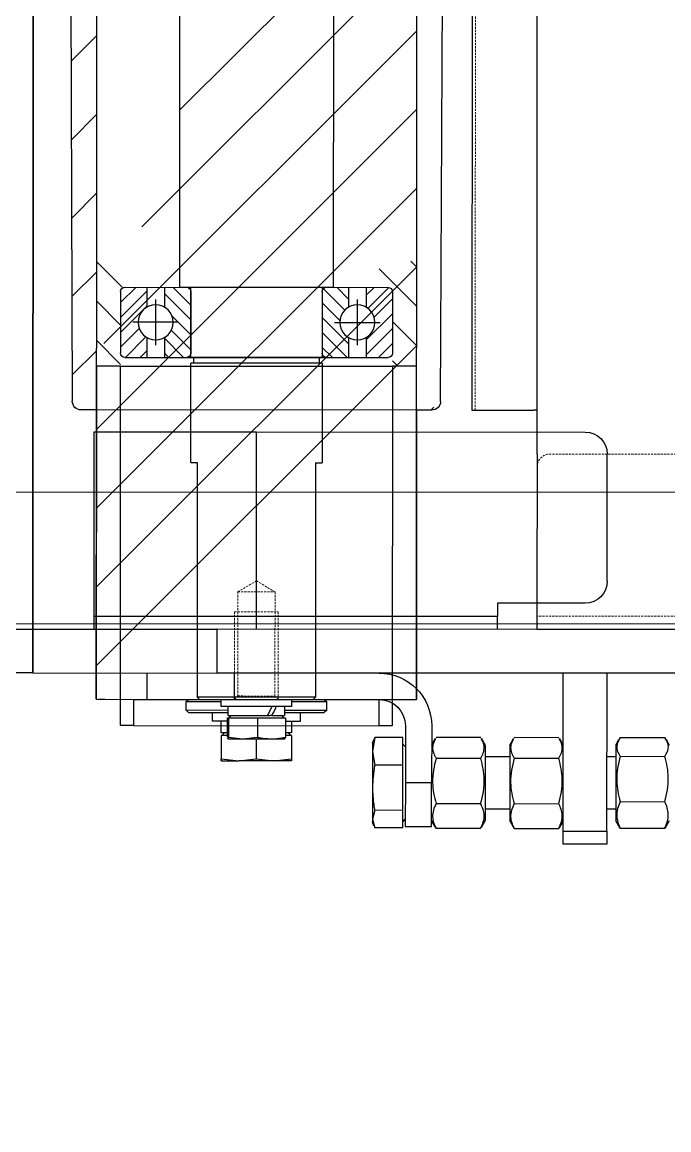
# Model space of a CAD drawing. Header units: millimetres. Extents: x 845401 to 948039, y 511594 to 550263.
# Drawn here: x 911081.3 to 911228.8, y 535896.3 to 536148.9 of the extents above; entities that cross this region are included whole.
import ezdxf

# ---------------------------------------------------------------- set-up
doc = ezdxf.new("R2010")
doc.units = ezdxf.units.MM
doc.linetypes.add('CENTER', pattern=[0])
doc.linetypes.add('DASHED', pattern=[0.75, 0.5, -0.25])
for name, color, linetype in [('00', 7, 'Continuous'), ('1', 30, 'Continuous'), ('1轮廓实线层', 7, 'Continuous'), ('3', 3, 'CENTER'), ('4虚线层', 6, 'DASHED'), ('5剖面线层', 2, 'Continuous')]:
    doc.layers.add(name, color=color, linetype=linetype)
doc.layers.add('A-剖-0.10mm.......SECT-L01', color=255, linetype='Continuous', lineweight=18)
doc.layers.add('物流设备', color=7, linetype='Continuous', lineweight=5)

# ---------------------------------------------------------------- blocks, each defined once
blk = doc.blocks.new('*U585')
at = {"layer": '1', "linetype": 'Continuous'}
h = blk.add_hatch(dxfattribs=at)
h.set_pattern_fill('_USER', color=1, scale=2.4, angle=45, style=0, pattern_type=0)
h.set_pattern_definition([(45, (0, 0), (-1.697056274847714, 1.697056274847714), [])])
edge = h.paths.add_edge_path()
edge.add_line((15, 31), (1, 31))
edge.add_arc((1, 30), 1, 90, 180)
edge.add_line((0, 30), (0, 25))
edge.add_line((0, 25), (4.535898384862246, 25))
edge.add_arc((8, 23), 3.999999999999999, 30.000000000000114, 150, ccw=False)
edge.add_line((11.46410161513775, 25), (16, 25))
edge.add_line((16, 25), (16, 30))
edge.add_arc((15, 30), 1, 0, 90)
edge = h.paths.add_edge_path()
edge.add_line((11.46410161513775, -25), (16, -25))
edge.add_line((16, -25), (16, -30))
edge.add_arc((15, -30), 1, 270, 360, ccw=False)
edge.add_line((15, -31), (1, -31))
edge.add_arc((1, -30), 1, 180, 270, ccw=False)
edge.add_line((0, -30), (0, -25))
edge.add_line((0, -25), (4.535898384862246, -25))
edge.add_arc((8, -23), 4, 209.9999999999998, 329.9999999999999)
blk = doc.blocks.new('*U586')
at = {"layer": '1', "linetype": 'Continuous'}
h = blk.add_hatch(dxfattribs=at)
h.set_pattern_fill('_USER', color=1, scale=2.4, angle=135, style=0, pattern_type=0)
h.set_pattern_definition([(135, (0, 0), (-1.697056274847714, -1.697056274847714), [])])
edge = h.paths.add_edge_path()
edge.add_line((0, 21), (4.535898384862246, 21))
edge.add_arc((8, 23), 4, 209.9999999999998, 329.9999999999999)
edge.add_line((11.46410161513775, 21), (16, 21))
edge.add_line((16, 21), (16, 16))
edge.add_arc((15, 16), 1, 270, 360, ccw=False)
edge.add_line((15, 15), (1, 15))
edge.add_arc((1, 16), 1, 180, 270, ccw=False)
edge.add_line((0, 16), (0, 21))
edge = h.paths.add_edge_path()
edge.add_line((1, -15), (15, -15))
edge.add_arc((15, -16), 1, 360, 90, ccw=False)
edge.add_line((16, -16), (16, -21))
edge.add_line((16, -21), (11.46410161513775, -21))
edge.add_arc((8, -23), 3.999999999999999, 30, 150)
edge.add_line((4.535898384862246, -21), (0, -21))
edge.add_line((0, -21), (0, -16))
edge.add_arc((1, -16), 1, 90, 180, ccw=False)
blk = doc.blocks.new('6206')
at = {"layer": '00', "color": 7}
for p, q in [((473.0716967733401, 2380.76034982123), (487.0716967733401, 2380.76034982123)), ((472.0716967733401, 2379.76034982123), (472.0716967733401, 2319.76034982123)), ((488.0716967733401, 2379.76034982123), (488.0716967733401, 2319.76034982123)), ((472.0716967733401, 2374.76034982123), (476.6075951582024, 2374.76034982123)), ((483.5357983884779, 2374.76034982123), (488.0716967733401, 2374.76034982123)), ((472.0716967733401, 2370.76034982123), (476.6075951582024, 2370.76034982123)), ((483.5357983884779, 2370.76034982123), (488.0716967733401, 2370.76034982123)), ((473.0716967733401, 2364.76034982123), (487.0716967733401, 2364.76034982123)), ((473.0716967733401, 2334.76034982123), (487.0716967733401, 2334.76034982123)), ((472.0716967733401, 2328.76034982123), (476.6075951582024, 2328.76034982123)), ((483.5357983884779, 2328.76034982123), (488.0716967733401, 2328.76034982123)), ((472.0716967733401, 2324.76034982123), (476.6075951582024, 2324.76034982123)), ((483.5357983884779, 2324.76034982123), (488.0716967733401, 2324.76034982123)), ((473.0716967733401, 2318.76034982123), (487.0716967733401, 2318.76034982123))]:
    blk.add_line(p, q, dxfattribs=at)
at = {"layer": '00', "color": 7, "linetype": 'Continuous'}
blk.add_line((473.0716967733401, 2318.76034982123), (473.0717967733402, 2318.76034982123), dxfattribs=at)
at = {"layer": '00', "color": 7}
for centre in [(480.0716967733401, 2372.76034982123), (480.0716967733401, 2326.76034982123)]:
    blk.add_circle(centre, 4, dxfattribs=at)
for centre, start, end in [((473.0716967733401, 2379.76034982123), 90, 180), ((487.0716967733401, 2379.76034982123), 0, 90), ((473.0716967733401, 2365.76034982123), 180, 270), ((487.0716967733401, 2365.76034982123), 270, 0), ((473.0716967733401, 2333.76034982123), 90, 180), ((487.0716967733401, 2333.76034982123), 0, 90), ((473.0716967733401, 2319.76034982123), 180, 270), ((487.0716967733401, 2319.76034982123), 270, 0)]:
    blk.add_arc(centre, 1, start, end, dxfattribs=at)
at = {"layer": '3', "color": 3}
for p, q in [((480.0716967733401, 2367.56034982123), (480.0716967733401, 2377.96034982123)), ((485.2716967733402, 2372.76034982123), (474.8716967733401, 2372.76034982123)), ((480.0716967733401, 2331.96034982123), (480.0716967733401, 2321.56034982123)), ((485.2716967733402, 2326.76034982123), (474.8716967733401, 2326.76034982123))]:
    blk.add_line(p, q, dxfattribs=at)
at = {"color": 1, "linetype": 'Continuous'}
for name in ['*U585', '*U586']:
    blk.add_blockref(name, (472.0716967733402, 2349.76034982123), dxfattribs=at)
blk = doc.blocks.new('*U579')
at = {"layer": '1', "linetype": 'Continuous'}
h = blk.add_hatch(dxfattribs=at)
h.set_pattern_fill('_USER', color=1, scale=4, angle=45, style=0, pattern_type=0)
h.set_pattern_definition([(45, (0, 0), (-2.82842712474619, 2.82842712474619), [])])
edge = h.paths.add_edge_path()
edge.add_line((603.0000002948393, 403.000000072525), (583.0000002948393, 403.000000072525))
edge.add_line((583.0000002948393, 403.000000072525), (583.0000002948393, 396.2165233572576))
edge.add_arc((593.0000002948393, 372.000000072525), 26.20000000000001, 97.99753139117303, 112.43774675556449, ccw=False)
edge.add_arc((593.0000002948393, 372.000000072525), 26.19999999999999, 82.00246860882731, 97.99753139117303, ccw=False)
edge.add_arc((593.0000002948393, 372.000000072525), 26.19999999999998, 67.56225324443562, 82.0024686088272, ccw=False)
edge.add_line((603.0000002948393, 396.2165233572576), (603.0000002948393, 403.000000072525))
edge = h.paths.add_edge_path()
edge.add_line((603.0000002948393, 347.7834767877923), (603.0000002948393, 341.000000072525))
edge.add_line((603.0000002948393, 341.000000072525), (583.0000002948393, 341.000000072525))
edge.add_line((583.0000002948393, 341.000000072525), (583.0000002948393, 347.7834767877923))
edge.add_arc((593.0000002948393, 372.000000072525), 26.19999999999998, 247.5622532444355, 262.002468608827)
edge.add_arc((593.0000002948393, 372.000000072525), 26.20000000000001, 262.002468608827, 277.9975313911727)
edge.add_arc((593.0000002948393, 372.000000072525), 26.19999999999999, 277.9975313911728, 292.4377467555644)
blk = doc.blocks.new('*U580')
at = {"layer": '1', "linetype": 'Continuous'}
h = blk.add_hatch(dxfattribs=at)
h.set_pattern_fill('_USER', color=1, scale=4, angle=135, style=0, pattern_type=0)
h.set_pattern_definition([(135, (0, 0), (-2.82842712474619, -2.82842712474619), [])])
edge = h.paths.add_edge_path()
edge.add_line((598.5459975632302, 392.600000072525), (603.0000002948393, 392.600000072525))
edge.add_line((603.0000002948393, 392.600000072525), (603.0000002948393, 387.000000072525))
edge.add_line((603.0000002948393, 387.000000072525), (583.0000002948393, 387.000000072525))
edge.add_line((583.0000002948393, 387.000000072525), (583.0000002948393, 392.600000072525))
edge.add_line((583.0000002948393, 392.600000072525), (587.4540030264483, 392.600000072525))
edge.add_arc((589.8000002948393, 394.7763035478478), 3.199999999999981, 222.8510543105666, 317.1489456894334)
edge.add_line((592.1459975632303, 392.600000072525), (593.8540030264483, 392.600000072525))
edge.add_arc((596.2000002948392, 394.7763035478478), 3.199999999999981, 222.8510543105666, 317.1489456894334)
edge = h.paths.add_edge_path()
edge.add_line((583.0000002948393, 357.000000072525), (603.0000002948393, 357.000000072525))
edge.add_line((603.0000002948393, 357.000000072525), (603.0000002948393, 351.400000072525))
edge.add_line((603.0000002948393, 351.400000072525), (598.5459975632302, 351.400000072525))
edge.add_arc((596.2000002948392, 349.2236965972022), 3.200000000000019, 42.85105431056657, 137.1489456894298)
edge.add_line((593.8540030264484, 351.4000000725251), (592.1459975632301, 351.4000000725251))
edge.add_arc((589.8000002948393, 349.2236965972022), 3.199999999999975, 42.8510543105702, 137.1489456894335)
edge.add_line((587.4540030264483, 351.400000072525), (583.0000002948393, 351.400000072525))
edge.add_line((583.0000002948393, 351.400000072525), (583.0000002948393, 357.000000072525))
blk = doc.blocks.new('*U578', base_point=(-30.99999970516069, -88.49999992747507))
at = {"layer": '00', "color": 7}
for p, q in [((603.0000002948393, 403.000000072525), (583.0000002948393, 403.000000072525)), ((583.0000002948393, 403.000000072525), (583.0000002948393, 387.000000072525)), ((603.0000002948393, 403.000000072525), (603.0000002948393, 387.000000072525)), ((583.0000002948393, 392.600000072525), (587.4540030264483, 392.600000072525)), ((592.1459975632303, 392.600000072525), (593.8540030264483, 392.600000072525)), ((598.5459975632302, 392.600000072525), (603.0000002948393, 392.600000072525)), ((583.0000002948393, 387.000000072525), (603.0000002948393, 387.000000072525)), ((583.0000002948393, 357.000000072525), (603.0000002948393, 357.000000072525)), ((583.0000002948393, 341.000000072525), (583.0000002948393, 357.000000072525)), ((603.0000002948393, 341.000000072525), (603.0000002948393, 357.000000072525)), ((583.0000002948393, 351.400000072525), (587.4540030264483, 351.400000072525)), ((592.1459975632303, 351.400000072525), (593.8540030264483, 351.400000072525)), ((598.5459975632302, 351.400000072525), (603.0000002948393, 351.400000072525)), ((603.0000002948393, 341.000000072525), (583.0000002948393, 341.000000072525))]:
    blk.add_line(p, q, dxfattribs=at)
for centre in [(589.8000002948393, 394.7763035478478), (596.2000002948392, 394.7763035478478), (589.8000002948393, 349.2236965972022), (596.2000002948392, 349.2236965972022)]:
    blk.add_circle(centre, 3.2, dxfattribs=at)
for start, end in [(67.56225324443558, 112.4377467555644), (247.5622532444355, 292.4377467555644)]:
    blk.add_arc((593.0000002948393, 372.000000072525), 26.19999999999998, start, end, dxfattribs=at)
at = {"color": 1, "linetype": 'Continuous'}
for name in ['*U579', '*U580']:
    blk.add_blockref(name, (0, 0), dxfattribs=at)
blk = doc.blocks.new('2206')
for p, q in [((2751.286115490204, 2782.591142268946), (2721.286115490204, 2782.591142268946)), ((2751.286115490204, 2762.591142268946), (2721.286115490204, 2762.591142268946))]:
    blk.add_line(p, q)
at = {"layer": '00', "rotation": 270}
blk.add_blockref('*U578', (2275.786115490204, 3396.591142268946), dxfattribs=at)
blk = doc.blocks.new('JTB2')
at = {"layer": '5剖面线层'}
h = blk.add_hatch(dxfattribs=at)
h.set_pattern_fill('ANSI31', color=256, scale=2, angle=-90.00000000000001, style=0)
h.set_pattern_definition([(225, (4709.747007297931, 4481.010262301545), (-4.490128060534578, 4.490128060534575), [])])
h.paths.add_polyline_path([(3985.07861952609, 692.5752800115702), (3985.07861952609, 704.5752800110176), (3985.57861952609, 705.0752800110172), (4029.57861952609, 705.0752800110172), (4030.07861952609, 704.5752800110172), (4030.07861952609, 701.0752800110176), (4040.07861952609, 701.0752800110176), (4055.07861952609, 701.0752800110176, -0.4142135623730951), (4058.07861952609, 698.0752800110176), (4058.07861952609, 696.0752800115702), (4052.27861952609, 696.0752800115697), (4052.27861952609, 697.5752800115702), (4050.07861952609, 697.5752800115702), (4050.07861952609, 696.0752800115702), (4030.078619526089, 696.0752800115702), (4030.078619526089, 692.5752800115702)])
h.paths.add_polyline_path([(3985.57861952609, 625.0752800110172), (3985.07861952609, 625.5752800110172), (3985.07861952609, 637.5752800115702), (4030.078619526089, 637.5752800115706), (4030.078619526089, 634.0752800115702), (4050.07861952609, 634.0752800115702), (4050.07861952609, 632.5752800115702), (4052.27861952609, 632.5752800115702), (4052.27861952609, 634.0752800115702), (4058.07861952609, 634.0752800115702), (4058.07861952609, 632.0752800110176, -0.4142135623730951), (4055.07861952609, 629.0752800110176), (4040.07861952609, 629.0752800110176), (4030.07861952609, 629.0752800110176), (4030.07861952609, 625.5752800110172), (4029.57861952609, 625.0752800110172)])
at = {"color": 7, "linetype": 'Continuous', "lineweight": 25}
for p, q in [((4040.07861952609, 887.0752800110176), (4030.07861952609, 887.0752800110176)), ((4030.07861952609, 887.0752800110176), (4030.07861952609, 884.0752800110176)), ((4040.07861952609, 884.0752800110176), (4040.07861952609, 887.0752800110176)), ((4030.07861952609, 884.0752800110176), (4040.07861952609, 884.0752800110176)), ((4030.07861952609, 884.0752800110176), (4030.07861952609, 701.0752800110176)), ((4040.07861952609, 884.0752800110176), (4040.07861952609, 701.0752800110181)), ((4040.07861952609, 855.3252800110176), (4065.07861952609, 855.3252800110176)), ((4065.07861952609, 855.3252800110176), (4065.07861952609, 845.8252800110176)), ((4070.07861952609, 855.3252800110176), (4065.07861952609, 855.3252800110176)), ((4070.07861952609, 845.8252800110176), (4070.07861952609, 855.3252800110176)), ((4040.07861952609, 845.8252800110176), (4065.07861952609, 845.8252800110176)), ((4065.07861952609, 845.8252800110176), (4070.07861952609, 845.8252800110176)), ((3985.07861952609, 704.5752800110176), (3985.57861952609, 705.0752800110172)), ((3985.57861952609, 705.0752800110172), (4029.57861952609, 705.0752800110172)), ((4029.57861952609, 705.0752800110172), (4030.07861952609, 704.5752800110172)), ((3985.07861952609, 704.5752800110176), (3985.07861952609, 625.5752800110172)), ((4040.07861952609, 701.0752800110176), (4030.07861952609, 701.0752800110176)), ((4040.07861952609, 701.0752800110176), (4055.07861952609, 701.0752800110176)), ((4050.07861952609, 697.5752800115702), (4050.07861952609, 632.5752800115702)), ((4050.07861952609, 697.5752800115702), (4052.27861952609, 697.5752800115702)), ((4052.27861952609, 697.5752800115702), (4052.27861952609, 632.5752800115702)), ((4058.07861952609, 632.0752800110176), (4058.07861952609, 698.0752800048313)), ((4030.07861952609, 696.0752800115706), (4030.07861952609, 634.0752800115702)), ((4058.07861952609, 696.0752800115702), (4052.27861952609, 696.0752800115697)), ((4030.07861952609, 692.5752800115702), (3985.07861952609, 692.5752800115702)), ((3985.07861952609, 637.5752800115702), (4030.07861952609, 637.5752800115706)), ((4050.07861952609, 632.5752800115702), (4052.27861952609, 632.5752800115702)), ((4052.27861952609, 634.0752800115702), (4058.07861952609, 634.0752800115702)), ((4030.07861952609, 629.0752800110176), (4030.07861952609, 617.0752800110172)), ((4040.07861952609, 629.0752800110176), (4030.07861952609, 629.0752800110176)), ((4055.07861952609, 629.0752800110176), (4040.07861952609, 629.0752800110176)), ((4040.07861952609, 617.0752800110172), (4040.07861952609, 629.0752800110176)), ((3985.57861952609, 625.0752800110172), (3985.07861952609, 625.5752800110172)), ((4029.57861952609, 625.0752800110172), (3985.57861952609, 625.0752800110172)), ((4030.07861952609, 625.5752800110172), (4029.57861952609, 625.0752800110172)), ((4040.07861952609, 617.0752800110172), (4030.07861952609, 617.0752800110172))]:
    blk.add_line(p, q, dxfattribs=at)
for centre, start, end in [((4055.07861952609, 698.0752800110176), 7.016477563892661e-15, 90), ((4055.07861952609, 632.0752800110176), 270, 7.016477563892661e-15)]:
    blk.add_arc(centre, 3.000000000000002, start, end, dxfattribs=at)
at = {"layer": '4虚线层'}
for p, q in [((4040.07861952609, 855.5752800110176), (4030.07861952609, 855.5752800110176)), ((4033.07861952609, 855.3252800110176), (4033.07861952609, 845.8252800110176)), ((4033.07861952609, 855.3252800110176), (4040.07861952609, 855.3252800110176)), ((4034.57861952609, 855.3252800110176), (4034.57861952609, 845.8252800110176)), ((4040.07861952609, 845.5752800110176), (4030.07861952609, 845.5752800110176)), ((4033.07861952609, 845.8252800110176), (4040.07861952609, 845.8252800110176))]:
    blk.add_line(p, q, dxfattribs=at)
at = {"layer": '4虚线层', "lineweight": 25}
for p, q in [((4050.07861952609, 696.0752800115697), (4030.07861952609, 696.0752800115702)), ((4030.07861952609, 634.0752800115702), (4050.07861952609, 634.0752800115702))]:
    blk.add_line(p, q, dxfattribs=at)
at = {"xscale": -1, "rotation": 90}
blk.add_blockref('2206', (6812.669761795034, 3401.361395501775), dxfattribs=at)
blk = doc.blocks.new('*U100472')
at = {"layer": '5剖面线层'}
h = blk.add_hatch(dxfattribs=at)
h.set_pattern_fill('ANSI31', color=256, scale=4, angle=90, style=0)
h.set_pattern_definition([(135, (-2483.567719067736, 221.5113601970939), (-8.980256121069154, -8.980256121069152), [])])
edge = h.paths.add_edge_path()
edge.add_line((-3260.945564470585, 452.0201225378564), (-3257.441646746628, 452.0201225378564))
edge.add_line((-3257.441646746628, 452.0201225378564), (-3257.441646746628, 386.0201225378564))
edge.add_line((-3257.441646746628, 386.0201225378565), (-3257.441646746628, 1678.020122537856))
edge.add_line((-3257.441646746628, 1678.020122537856), (-3257.441646746628, 1612.020122537856))
edge.add_line((-3257.441646746628, 1612.020122537856), (-3260.945564470585, 1612.020122537856))
edge.add_arc((-3260.945564470585, 1610.020122537856), 2, 90, 179.8876554782646)
edge.add_line((-3262.945560625921, 1610.024044098945), (-3263.941646746629, 1357.020122537856))
edge.add_line((-3263.941646746629, 1357.020122537856), (-3263.941646746628, 707.0201225378551))
edge.add_line((-3263.941646746628, 707.0201225378551), (-3262.945560625921, 454.0162009767675))
edge.add_arc((-3260.945564470585, 454.0201225378564), 2, 180.1123445217337, 269.9999999999984)
edge = h.paths.add_edge_path()
edge.add_arc((-3180.937729022673, 1610.020122537856), 2, 0.1123445217337558, 89.99999999999834)
edge.add_line((-3180.937729022673, 1612.020122537856), (-3184.441646746628, 1612.020122537856))
edge.add_line((-3184.441646746628, 1612.020122537856), (-3184.441646746628, 1678.020122537856))
edge.add_line((-3184.441646746628, 1678.020122537856), (-3184.441646746628, 386.0201225378564))
edge.add_line((-3184.441646746628, 386.0201225378564), (-3184.441646746628, 452.0201225378564))
edge.add_line((-3184.441646746628, 452.0201225378564), (-3180.937729022672, 452.0201225378564))
edge.add_arc((-3180.937729022672, 454.0201225378564), 2, 270, 359.8876554782645)
edge.add_line((-3178.937732867336, 454.0162009767675), (-3177.941646746629, 707.0201225378551))
edge.add_line((-3177.941646746629, 707.0201225378551), (-3177.941646746628, 1357.020122537856))
edge.add_line((-3177.941646746628, 1357.020122537856), (-3178.937732867336, 1610.024044098945))
edge = h.paths.add_edge_path(flags=17)
edge.add_arc((-3180.937729022673, 1610.020122537856), 2, 0.1123445217337558, 89.99999999999834)
edge = h.paths.add_edge_path(flags=17)
edge.add_arc((-3180.937729022672, 454.0201225378564), 2, 270, 359.8876554782645)
edge = h.paths.add_edge_path(flags=17)
edge.add_line((-3184.441646746628, 452.0201225378564), (-3180.937729022672, 452.0201225378564))
edge = h.paths.add_edge_path(flags=16)
edge.add_line((-3184.441646746628, 452.0201225378564), (-3184.441646746628, 386.0201225378564))
edge = h.paths.add_edge_path(flags=17)
edge.add_line((-3184.441646746628, 1678.020122537856), (-3184.441646746628, 386.0201225378564))
edge = h.paths.add_edge_path(flags=17)
edge.add_line((-3184.441646746628, 1612.020122537856), (-3184.441646746628, 1678.020122537856))
edge = h.paths.add_edge_path(flags=17)
edge.add_line((-3180.937729022673, 1612.020122537856), (-3184.441646746628, 1612.020122537856))
edge = h.paths.add_edge_path(flags=17)
edge.add_line((-3177.941646746629, 707.0201225378551), (-3178.937732867336, 454.0162009767675))
edge = h.paths.add_edge_path(flags=17)
edge.add_line((-3177.941646746629, 707.0201225378551), (-3177.941646746628, 1357.020122537856))
edge = h.paths.add_edge_path(flags=17)
edge.add_line((-3178.937732867336, 1610.024044098945), (-3177.941646746628, 1357.020122537856))
edge = h.paths.add_edge_path()
edge.add_line((-3178.937732867336, 1610.024044098945), (-3177.941646746628, 1357.020122537856))
edge.add_line((-3257.441646746628, 1602.020122537856), (-3257.441646746628, 1678.020122537856))
h = blk.add_hatch(dxfattribs=at)
h.set_pattern_fill('ANSI31', color=256, scale=2, angle=180, style=0)
h.set_pattern_definition([(225, (-2483.567719067736, 321.5113601970939), (4.490128060534576, -4.490128060534577), [])])
h.paths.add_polyline_path([(-3251.941646746628, 1602.020122537856), (-3257.441646746628, 1602.020122537856), (-3257.441646746628, 1578.020122537856), (-3248.941646746629, 1578.020122537856), (-3248.941646746629, 1584.020122537856), (-3251.941646746628, 1584.020122537856)])
h.paths.add_polyline_path([(-3184.441646746628, 1602.020122537856), (-3189.941646746628, 1602.020122537856), (-3189.941646746628, 1584.020122537856), (-3192.941646746628, 1584.020122537856), (-3192.941646746628, 1578.020122537856), (-3184.441646746628, 1578.020122537856)])
at = {"color": 7, "linetype": 'Continuous', "lineweight": 25}
for p, q in [((-3233.941647014849, 1678.020121345764), (-3234.441647096806, 1677.520097980743)), ((-3233.941647014849, 1678.020121345764), (-3207.941646478408, 1678.020121345764)), ((-3207.941646478408, 1678.020121345764), (-3207.441646396451, 1677.520097980743)), ((-3234.441647096806, 1624.020114193206), (-3234.441647096806, 1677.520097980743)), ((-3207.441646396451, 1677.520097980743), (-3234.441647096806, 1677.520097980743)), ((-3207.441646396451, 1624.020114193206), (-3207.441646396451, 1677.520097980743)), ((-1886.941660694127, 1662.020036706926), (-3156.94166069412, 1662.020064125303)), ((-3156.94166069412, 1656.020064125302), (-3156.94166069412, 1662.020064125303)), ((-3156.94166069412, 1622.020064125302), (-3156.94166069412, 1656.020064125302)), ((-3235.941646411352, 1624.020114193206), (-3235.941646411352, 1601.320123443847)), ((-3235.941646411352, 1624.020114193206), (-3234.441647096806, 1624.020114193206)), ((-3207.441646396451, 1624.020114193206), (-3205.941647081905, 1624.020114193206)), ((-3205.941647081905, 1601.320123443847), (-3205.941647081905, 1624.020114193206)), ((-3156.94166069412, 1622.020064125302), (-3156.94166069412, 442.0200641253034)), ((-3171.825505581219, 452.0200641253034), (-3171.825505581219, 1612.020064125302)), ((-3171.825505581219, 1612.020064125302), (-3157.718117829428, 1612.020064125302)), ((-3156.94166069412, 1612.020064125302), (-3157.718117829428, 1612.020064125302)), ((-3220.941646746629, 1601.320123443847), (-3235.941646411352, 1601.320123443847)), ((-3235.941646411352, 1600.020116338973), (-3235.941646411352, 1584.020122537856)), ((-3220.941646746629, 1600.020116338973), (-3235.941646411352, 1600.020116338973)), ((-3235.241646669142, 1601.320123443847), (-3235.241646669142, 1600.020116338973)), ((-3205.941647081905, 1601.320123443847), (-3220.941646746629, 1601.320123443847)), ((-3205.941647081905, 1600.020116338973), (-3220.941646746629, 1600.020116338973)), ((-3206.641646824115, 1600.020116338973), (-3206.641646824115, 1601.320123443847)), ((-3205.941647081905, 1584.020122537856), (-3205.941647081905, 1600.020116338973)), ((-3238.441646299594, 1584.020122537856), (-3220.941646746629, 1584.020122537856)), ((-3238.441646299593, 1584.020122537856), (-3238.441646299594, 480.0201225378564)), ((-3220.941646746629, 1584.020122537856), (-3203.441647193663, 1584.020122537856)), ((-3203.441647193663, 480.0201225378564), (-3203.441647193663, 1584.020122537856))]:
    blk.add_line(p, q, dxfattribs=at)
for p, q in [((-3271.94166069412, 1662.020064125303), (-3271.941660694109, 402.0201213457624)), ((-1771.941660694127, 402.0200367069256), (-1771.941660694127, 1662.020036706926))]:
    blk.add_line(p, q)
at = {"layer": '1轮廓实线层'}
for p, q in [((-3140.941655519693, 1711.020088920837), (-3150.941655761837, 1711.020088920837)), ((-3150.941655761837, 1711.020088920837), (-3150.941655761837, 1708.020067940002)), ((-3140.941655519693, 1708.020067940002), (-3140.941655519693, 1711.020088920837)), ((-3150.941655761837, 1708.020067940002), (-3140.941655519693, 1708.020067940002)), ((-3150.941655761837, 1708.020067940002), (-3150.941655761836, 1672.020173797851)), ((-3140.941655519693, 1708.020067940002), (-3140.941655519692, 1672.020173797852)), ((-3194.441648922203, 1705.318189392333), (-3193.934893957613, 1707.329965362792)), ((-3194.153277925489, 1706.812358627562), (-3194.441648922203, 1706.020093689207)), ((-3194.441648922203, 1705.318189392333), (-3194.441648922203, 1706.020093689207)), ((-3187.541651330231, 1707.329965362792), (-3193.934893957613, 1707.329965362792)), ((-3187.541651330231, 1707.329965362792), (-3187.541651330231, 1703.306294212585)), ((-3186.94164862418, 1705.255127678161), (-3187.541651330231, 1705.855108032469)), ((-3186.94164862418, 1697.020149955993), (-3186.94164862418, 1707.02014041925)), ((-3186.94164862418, 1707.02014041925), (-3180.941651365994, 1707.02014041925)), ((-3180.079231760739, 1707.138872871642), (-3180.941651365994, 1705.645180473571)), ((-3180.941651365994, 1707.02014041925), (-3180.941651365994, 1697.020149955993)), ((-3179.921294353246, 1707.399941215758), (-3180.082528642653, 1707.11550785089)), ((-3179.921294353246, 1707.399941215758), (-3169.762003026246, 1707.399941215758)), ((-3169.600772462129, 1707.11550785089), (-3169.762003026246, 1707.399941215758)), ((-3168.741649738787, 1705.645180473571), (-3169.604069344043, 1707.138872871642)), ((-3168.741649738787, 1700.962281952148), (-3168.741649738787, 1705.645180473571)), ((-3162.279232195853, 1707.138872871642), (-3163.141649938463, 1705.645180473571)), ((-3163.141649938462, 1700.962281952148), (-3163.141649938463, 1705.645180473571)), ((-3162.121296651005, 1707.399941215758), (-3162.282527215121, 1707.11550785089)), ((-3162.121296651005, 1707.399941215758), (-3151.962004392682, 1707.399941215758)), ((-3151.800772897242, 1707.11550785089), (-3151.962004392682, 1707.399941215758)), ((-3150.941650173902, 1705.645180473571), (-3151.804068847834, 1707.138872871642)), ((-3138.218494621379, 1706.897712478882), (-3138.941650069592, 1705.645180473571)), ((-3138.941650069592, 1700.574136505371), (-3138.941650069592, 1705.645180473571)), ((-3137.921296200057, 1707.361675033814), (-3138.224854041166, 1706.878758201843)), ((-3137.921296200057, 1707.361675033814), (-3127.762004523813, 1707.361675033814)), ((-3127.458446449874, 1706.878758201843), (-3127.762004523813, 1707.361675033814)), ((-3126.741650305031, 1705.645180473571), (-3127.464805520414, 1706.897712478882)), ((-3193.934893957613, 1703.306294212584), (-3194.441648922203, 1705.318189392333)), ((-3194.441648922203, 1698.15132690454), (-3194.441648922203, 1705.318189392333)), ((-3187.541651330231, 1703.306294212585), (-3193.934893957613, 1703.306294212584)), ((-3187.541651330231, 1703.306294212585), (-3187.541651330231, 1692.996359596496)), ((-3163.141649938463, 1703.020072708373), (-3168.741649738787, 1703.020072708373)), ((-3138.941650069592, 1703.020072708374), (-3140.941655519693, 1703.020072708374)), ((-3179.921294353246, 1701.770044098144), (-3169.762003026246, 1701.770044098144)), ((-3168.741649738787, 1688.395119438414), (-3168.741649738787, 1700.962281952148)), ((-3163.141649938462, 1688.395119438416), (-3163.141649938462, 1700.962281952148)), ((-3162.121296651004, 1701.770044098144), (-3151.962004392682, 1701.770044098144)), ((-3138.941650069592, 1688.395119438416), (-3138.941650069592, 1700.574136505371)), ((-3137.921296200057, 1701.302386055236), (-3127.762004523812, 1701.302386055236)), ((-3194.441648922203, 1689.8532874682), (-3194.441648922203, 1698.15132690454)), ((-3186.94164862418, 1684.0201385119), (-3186.94164862418, 1697.020149955993)), ((-3180.941651365994, 1697.020149955993), (-3186.94164862418, 1697.020149955993)), ((-3180.941651365993, 1684.0201385119), (-3180.941651365994, 1697.020149955993)), ((-3194.441648922203, 1689.8532874682), (-3193.934893957613, 1692.996359596495)), ((-3187.541651330231, 1692.996359596496), (-3193.934893957613, 1692.996359596495)), ((-3187.541651330231, 1692.996359596496), (-3187.541651330231, 1686.710215339904)), ((-3228.941648057936, 1691.569662819151), (-3224.941647402285, 1692.020154724363)), ((-3228.941648057936, 1692.020154724363), (-3224.941647402285, 1692.020154724363)), ((-3228.941648057936, 1686.22014595056), (-3228.941648057936, 1691.569662819151)), ((-3224.941647402285, 1692.020154724363), (-3220.941646746634, 1691.569662819151)), ((-3216.941653541563, 1692.020154724363), (-3224.941647402285, 1692.020154724363)), ((-3220.941646746634, 1691.569662819151), (-3216.941653541563, 1692.020154724363)), ((-3220.941646746634, 1687.020159492735), (-3220.941646746634, 1691.569662819151)), ((-3216.941653541563, 1692.020154724363), (-3212.941652885912, 1691.569662819151)), ((-3212.941652885912, 1692.020154724363), (-3216.941653541563, 1692.020154724363)), ((-3212.941652885912, 1686.22014595056), (-3212.941652885912, 1691.569662819151)), ((-3179.921294353245, 1691.390133629088), (-3169.762003026245, 1691.390133629088)), ((-3168.741649738787, 1691.020107994322), (-3163.141649938462, 1691.020107994324)), ((-3162.121296651004, 1691.390133629088), (-3151.962004392682, 1691.390133629088)), ((-3140.941655519692, 1691.020107994324), (-3138.941650069592, 1691.020107994324)), ((-3137.921296200057, 1690.960860977417), (-3127.762004523812, 1690.960860977417)), ((-3193.934893957613, 1686.710215339904), (-3194.441648922203, 1689.8532874682)), ((-3194.441648922203, 1688.020087013487), (-3194.441648922203, 1689.8532874682)), ((-3194.441648922203, 1688.020087013487), (-3194.153277925489, 1687.227822075133)), ((-3187.541651330231, 1688.185072670226), (-3186.94164862418, 1688.785172233825)), ((-3180.941651365993, 1688.395119438414), (-3180.079231760738, 1686.901427040342)), ((-3169.604069344042, 1686.901427040342), (-3168.741649738787, 1688.395119438414)), ((-3163.141649938462, 1688.395119438416), (-3162.279232195852, 1686.901427040344)), ((-3151.804068847833, 1686.901427040344), (-3150.941650173901, 1688.395119438416)), ((-3138.941650069592, 1688.395119438416), (-3138.218494621379, 1687.142587433106)), ((-3127.464805520413, 1687.142587433106), (-3126.741650305031, 1688.395119438416)), ((-3228.991648904322, 1685.620165596251), (-3228.991648904322, 1683.020091781859)), ((-3227.561174682615, 1685.620165596251), (-3228.991648904322, 1685.620165596251)), ((-3227.561174682615, 1686.22014595056), (-3228.941648057936, 1686.22014595056)), ((-3228.776647500036, 1686.22014595056), (-3228.176652244566, 1685.620165596251)), ((-3227.561174682615, 1682.320094833616), (-3227.561174682615, 1686.654186973814)), ((-3227.445072285173, 1686.999536285643), (-3227.438158146379, 1687.020159492735)), ((-3227.438158146379, 1687.020159492735), (-3227.315141610144, 1686.654186973814)), ((-3227.438158146379, 1687.020159492735), (-3224.005377642153, 1687.020159492735)), ((-3227.315141610144, 1686.654186973814), (-3224.005377642153, 1687.020159492735)), ((-3227.315141610144, 1682.320094833616), (-3227.315141610144, 1686.654186973814)), ((-3224.005377642153, 1687.020159492735), (-3220.695621124743, 1686.654186973814)), ((-3224.005377642153, 1687.020159492735), (-3217.508873692987, 1687.020159492735)), ((-3220.695621124743, 1682.320094833616), (-3220.695621124743, 1686.654186973814)), ((-3217.508873692987, 1687.020159492735), (-3214.441648475168, 1687.020159492735)), ((-3214.322126261232, 1686.654186973814), (-3214.437938086031, 1686.998701820616)), ((-3214.322126261232, 1682.320094833616), (-3214.322126261232, 1686.654186973814)), ((-3212.941652885912, 1686.22014595056), (-3214.322126261232, 1686.22014595056)), ((-3212.891652039526, 1685.620165596251), (-3214.322126261232, 1685.620165596251)), ((-3213.706648699282, 1685.620165596251), (-3213.106653443811, 1686.22014595056)), ((-3212.891652039526, 1683.020091781859), (-3212.891652039526, 1685.620165596251)), ((-3194.07265891814, 1687.257147560362), (-3193.934893957613, 1686.710215339904)), ((-3187.541651330231, 1686.710215339904), (-3193.934893957613, 1686.710215339904)), ((-3179.921294353245, 1686.640239486938), (-3169.762003026245, 1686.640239486938)), ((-3162.121296651004, 1686.640239486938), (-3151.962004392682, 1686.640239486938)), ((-3137.921296200057, 1686.678624878174), (-3127.762004523812, 1686.678624878174)), ((-3251.941646746628, 1684.020122537856), (-3251.941646746628, 1602.020122537856)), ((-3248.941646746629, 1684.020122537856), (-3251.941646746628, 1684.020122537856)), ((-3248.941646746629, 1678.020122537856), (-3248.941646746629, 1684.020122537856)), ((-3248.941646746629, 1684.020122537856), (-3192.941646746628, 1684.020122537856)), ((-3230.941652111052, 1683.020091781859), (-3230.941652111052, 1681.020117531065)), ((-3227.561174682615, 1683.020091781859), (-3230.941652111052, 1683.020091781859)), ((-3210.941648832796, 1683.020091781859), (-3214.322126261232, 1683.020091781859)), ((-3210.941648832796, 1681.020117531065), (-3210.941648832796, 1683.020091781859)), ((-3192.941646746628, 1684.020122537856), (-3192.941646746628, 1678.020122537856)), ((-3189.941646746628, 1684.020122537856), (-3192.941646746628, 1684.020122537856)), ((-3189.941646746628, 1602.020122537856), (-3189.941646746628, 1684.020122537856)), ((-3236.441648355959, 1681.020117531065), (-3236.941649369238, 1680.520153770689)), ((-3236.941649369238, 1680.520153770689), (-3236.941649369238, 1678.520179519896)), ((-3227.381652943132, 1680.520153770689), (-3236.941649369238, 1680.520153770689)), ((-3236.441648355959, 1681.020117531065), (-3227.381652943132, 1681.020117531065)), ((-3227.315141610144, 1682.320094833616), (-3227.561174682615, 1682.320094833616)), ((-3227.381652943132, 1681.720114479307), (-3227.381652943132, 1679.620123634581)), ((-3227.381652943132, 1681.720114479307), (-3218.466832093237, 1681.720114479307)), ((-3220.695621124743, 1682.320094833616), (-3227.315141610144, 1682.320094833616)), ((-3227.27665191078, 1682.320094833616), (-3226.676649204729, 1681.720114479307)), ((-3214.322126261232, 1682.320094833616), (-3220.695621124743, 1682.320094833616)), ((-3218.549324921606, 1681.720114479307), (-3217.780365399359, 1681.720114479307)), ((-3217.391750566004, 1681.720114479307), (-3217.780365399359, 1681.720114479307)), ((-3217.391750566004, 1681.720114479307), (-3214.501648000715, 1681.720114479307)), ((-3215.206651739119, 1681.720114479307), (-3214.606649033068, 1682.320094833616)), ((-3214.501648000715, 1679.620123634581), (-3214.501648000715, 1681.720114479307)), ((-3214.501648000715, 1681.020117531065), (-3205.441652587889, 1681.020117531065)), ((-3204.94165157461, 1680.520153770689), (-3214.501648000715, 1680.520153770689)), ((-3204.94165157461, 1680.520153770689), (-3205.441652587889, 1681.020117531065)), ((-3204.94165157461, 1678.520179519896), (-3204.94165157461, 1680.520153770689)), ((-3257.441646746628, 1678.020122537856), (-3257.441646746628, 1612.020122537856)), ((-3257.441646746628, 386.0201225378565), (-3257.441646746628, 1678.020122537856)), ((-3257.441646746628, 1602.020122537856), (-3257.441646746628, 1678.020122537856)), ((-3257.441646746628, 1678.020122537856), (-3248.941646746629, 1678.020122537856)), ((-3256.941646746628, 1678.020122537856), (-3255.441646746628, 1678.020122537856)), ((-3248.941646746629, 1678.020122537856), (-3192.941646746628, 1678.020122537856)), ((-3245.941652707098, 1672.02017379785), (-3245.941652707098, 1678.02009655023)), ((-3245.941652707098, 1678.02009655023), (-3225.941649428843, 1678.02009655023)), ((-3236.941649369238, 1678.520179519896), (-3236.441648355959, 1678.02009655023)), ((-3236.941649369238, 1678.520179519896), (-3228.941648057936, 1678.520179519896)), ((-3228.941648057936, 1679.620123634581), (-3228.941648057936, 1678.02009655023)), ((-3217.104605189798, 1679.620123634581), (-3228.941648057936, 1679.620123634581)), ((-3225.941649428843, 1678.02009655023), (-3225.941649428843, 1672.02017379785)), ((-3225.941649428843, 1678.02009655023), (-3192.941649607656, 1678.020096550231)), ((-3212.941652885912, 1679.620123634581), (-3217.104605189798, 1679.620123634581)), ((-3212.941652885912, 1678.02009655023), (-3212.941652885912, 1679.620123634581)), ((-3212.941652885912, 1678.520179519896), (-3204.94165157461, 1678.520179519896)), ((-3205.441652587889, 1678.020096550231), (-3204.94165157461, 1678.520179519896)), ((-3192.941646746628, 1678.020122537856), (-3184.441646746628, 1678.020122537856)), ((-3184.441646746628, 1678.020122537856), (-3184.441646746628, 386.0201225378565)), ((-3184.441646746628, 1612.020122537856), (-3184.441646746628, 1678.020122537856)), ((-3184.441646746628, 1678.020122537856), (-3184.441646746628, 1602.020122537856)), ((-3271.94166069412, 1662.020064125303), (-3271.94166069412, 1672.02017379785)), ((-3271.94166069412, 1672.02017379785), (-3229.941657535074, 1672.02017379785)), ((-3004.941656044958, 1672.020173797853), (-3229.941657535074, 1672.02017379785)), ((-3229.941657535074, 1662.020064125303), (-3229.941657535074, 1672.02017379785)), ((-3271.94166069412, 1662.020064125303), (-3229.941657535074, 1662.020064125303)), ((-3257.941647223471, 1662.020064125303), (-3257.941647223471, 1659.020162353758)), ((-3004.941656044958, 1662.020064125306), (-3229.941657535074, 1662.020064125303)), ((-3220.941646746634, 1662.020064125303), (-3220.941646746634, 1659.020162353758)), ((-3165.941650769947, 1662.020064125305), (-3165.941650769947, 1659.02016235376)), ((-3257.941647223471, 1659.020162353758), (-3257.941647223471, 1617.020107040648)), ((-3257.941647223471, 1659.020162353758), (-3220.941646746634, 1659.020162353758)), ((-3220.941646746634, 1659.020162353758), (-3220.941646746634, 1617.020107040648)), ((-3220.941646746634, 1659.020162353758), (-3165.941650769947, 1659.02016235376)), ((-3165.941650769947, 1656.020141372924), (-3165.941650769947, 1659.02016235376)), ((-3145.941650285659, 1656.020141372924), (-3165.941650769947, 1656.020141372924)), ((-3140.941649931757, 1651.020146141296), (-3140.941649931757, 1622.020102272277)), ((-3257.941647223471, 1617.020107040648), (-3220.941646746634, 1617.020107040648)), ((-3220.941646746634, 1617.020107040648), (-3145.941650285659, 1617.020107040649)), ((-3257.441646746628, 1612.020122537856), (-3260.945564470585, 1612.020122537856)), ((-3184.441646746628, 1612.020122537856), (-3257.441646746628, 1612.020122537856)), ((-3180.937729022673, 1612.020122537856), (-3184.441646746628, 1612.020122537856)), ((-3263.941646746629, 1357.020122537856), (-3262.945560625921, 1610.024044098945)), ((-3178.937732867336, 1610.024044098945), (-3177.941646746628, 1357.020122537856)), ((-3251.941646746628, 1602.020122537856), (-3257.441646746628, 1602.020122537856)), ((-3251.941646746628, 1602.020122537856), (-3189.941646746628, 1602.020122537856)), ((-3184.441646746628, 1602.020122537856), (-3189.941646746628, 1602.020122537856))]:
    blk.add_line(p, q, dxfattribs=at)
for centre, radius, start, end in [((-3192.941650133786, 1684.020121345763), 6, 270, 0), ((-3192.941650133786, 1684.020121345763), 12.00000000000045, 270, 0), ((-3145.941650133786, 1651.020121345763), 5, 0, 90), ((-3145.941650133785, 1622.020121345763), 5, 270, 0), ((-3260.945564470585, 1610.020122537856), 2, 90, 179.8876554782646), ((-3180.937729022673, 1610.020122537856), 2, 0.1123445217354235, 90)]:
    blk.add_arc(centre, radius, start, end, dxfattribs=at)
for centre, major_axis, ratio, start_param, end_param in [((-3220.941650133786, 1679.620121345763), (-5.794840325565848, 11.05679183246792), 0.2540993925362656, 4.579995049208673, 4.769391723386074), ((-3220.941650133786, 1681.720121345763), (-5.794840325575957, 11.05679183249986), 0.2540993925356819, 4.390598375032285, 4.579995049209144)]:
    blk.add_ellipse(centre, major_axis=major_axis, ratio=ratio, start_param=start_param, end_param=end_param, dxfattribs=at)
for points, knots in [([(-3179.921294353246, 1701.770044098144), (-3180.15347238809, 1702.258668524743), (-3180.62286597498, 1703.246518957694), (-3180.794577637002, 1704.710259651194), (-3180.542522979598, 1706.109330789527), (-3180.129632810406, 1706.967115403182), (-3179.921294353246, 1707.399941215758)], [0, 0, 0, 0, 0.2646047474631211, 0.5349505675800428, 0.7653427267507903, 1, 1, 1, 1]), ([(-3169.762003026246, 1707.399941215758), (-3169.529826426677, 1706.911316742413), (-3169.060435672088, 1705.923466068916), (-3168.888724815563, 1704.459725839153), (-3169.140773225286, 1703.060654386409), (-3169.55366416481, 1702.20286988596), (-3169.762003026246, 1701.770044098144)], [0, 0, 0, 0, 0.2646046997405114, 0.5349505501835605, 0.7653427004280366, 0.9999999999999999, 0.9999999999999999, 0.9999999999999999, 0.9999999999999999]), ([(-3162.121296651004, 1701.770044098144), (-3162.353473250573, 1702.258668571489), (-3162.822864005162, 1703.246519244985), (-3162.994574861686, 1704.71025947475), (-3162.742526451965, 1706.109330927491), (-3162.329635512441, 1706.967115427942), (-3162.121296651005, 1707.399941215758)], [0, 0, 0, 0, 0.2646046997405114, 0.5349505501835605, 0.7653427004280366, 0.9999999999999999, 0.9999999999999999, 0.9999999999999999, 0.9999999999999999]), ([(-3151.962004392682, 1707.399941215758), (-3151.729827434295, 1706.9113167541), (-3151.260435971631, 1705.923466140739), (-3151.088724913731, 1704.459725795042), (-3151.340774885373, 1703.060654420902), (-3151.753665632315, 1702.20286989215), (-3151.962004392682, 1701.770044098144)], [0, 0, 0, 0, 0.2646047116711472, 0.5349505545326888, 0.765342707008704, 1, 1, 1, 1]), ([(-3137.921296200057, 1701.302386055236), (-3138.153473118764, 1701.828258750604), (-3138.622868938204, 1702.89142405635), (-3138.794573709695, 1704.46683539498), (-3138.542528284275, 1705.972652969326), (-3138.129635162114, 1706.89584684731), (-3137.921296200057, 1707.361675033814)], [0, 0, 0, 0, 0.2646020518919191, 0.5349502339226618, 0.765343667964995, 0.9999999999999999, 0.9999999999999999, 0.9999999999999999, 0.9999999999999999]), ([(-3127.762004523813, 1707.361675033814), (-3127.529827727422, 1706.835746766938), (-3127.06044370822, 1705.772495281191), (-3126.888724970812, 1704.197240980126), (-3127.140773121152, 1702.691401261122), (-3127.553665789835, 1701.76821194271), (-3127.762004523812, 1701.302386055236)], [0, 0, 0, 0, 0.2646085319921896, 0.5349501681158056, 0.7653436339258571, 1, 1, 1, 1]), ([(-3194.441648922203, 1698.15132690454), (-3194.385973766574, 1699.443124379259), (-3194.311434420215, 1701.172616435543), (-3194.010941731876, 1702.875367228491), (-3193.934893957613, 1703.306294212584)], [0, 0, 0, 0, 0.7469230460047075, 1, 1, 1, 1]), ([(-3179.921294353245, 1691.390133629088), (-3180.153472234307, 1692.291033531938), (-3180.622860477665, 1694.112360442612), (-3180.794578805455, 1696.810897130619), (-3180.542516773394, 1699.390539619558), (-3180.129632205774, 1700.972035466979), (-3179.921294353246, 1701.770044098144)], [0, 0, 0, 0, 0.264604117572417, 0.5349435586419992, 0.7653366875497535, 1, 1, 1, 1]), ([(-3169.762003026246, 1701.770044098144), (-3169.529826154447, 1700.86914403687), (-3169.060429986257, 1699.047778138502), (-3168.888726712662, 1696.349201642194), (-3169.140766199263, 1693.769555364546), (-3169.553663550115, 1692.188102223877), (-3169.762003026245, 1691.390133629088)], [0, 0, 0, 0, 0.2646039986269493, 0.5349546752057112, 0.7653477331727347, 1, 1, 1, 1]), ([(-3162.121296651004, 1691.390133629088), (-3162.353473096785, 1692.29103361812), (-3162.822858507863, 1694.112360972273), (-3162.994576030192, 1696.810896805314), (-3162.742520245795, 1699.390539873926), (-3162.329634907823, 1700.972035512632), (-3162.121296651004, 1701.770044098144)], [0, 0, 0, 0, 0.2646040698503814, 0.5349435412448653, 0.7653366612267654, 0.9999999999999999, 0.9999999999999999, 0.9999999999999999, 0.9999999999999999]), ([(-3151.962004392682, 1701.770044098144), (-3151.729827162065, 1700.869144058415), (-3151.260430285794, 1699.04777827092), (-3151.088726810824, 1696.349201560867), (-3151.340767859343, 1693.769555428135), (-3151.753665017617, 1692.18810223529), (-3151.962004392682, 1691.390133629088)], [0, 0, 0, 0, 0.2646040105574403, 0.5349546795546889, 0.7653477397531483, 1, 1, 1, 1]), ([(-3137.921296200057, 1690.960860977417), (-3138.153473283545, 1691.858402619459), (-3138.622877486995, 1693.673008149073), (-3138.794574021533, 1696.361584302573), (-3138.54252366058, 1698.931712993174), (-3138.129635001777, 1700.507342023211), (-3137.921296200057, 1701.302386055236)], [0, 0, 0, 0, 0.264596717966574, 0.5349486252776537, 0.765340500200474, 1, 1, 1, 1]), ([(-3127.762004523812, 1701.302386055236), (-3127.529827013248, 1700.404804151596), (-3127.060441654723, 1698.590193414228), (-3126.888730982814, 1695.901587143648), (-3127.140754197801, 1693.331487912649), (-3127.553664581545, 1691.755864630766), (-3127.762004523812, 1690.960860977417)], [0, 0, 0, 0, 0.2646077086530372, 0.5349483845038399, 0.7653514405586755, 1, 1, 1, 1]), ([(-3193.934893957613, 1692.996359596495), (-3193.943275996613, 1693.042248050298), (-3194.253627759599, 1694.741305110138), (-3194.348925247168, 1696.469655818433), (-3194.441648922203, 1698.15132690454)], [0, 0, 0, 0, 0.02700818876937645, 1, 1, 1, 1]), ([(-3228.941648057936, 1692.020154724363), (-3228.941648057937, 1691.937533228173), (-3228.941648057937, 1691.852619605219), (-3228.941648057936, 1691.577100090477), (-3228.941648057936, 1691.569662819151)], [0, 0, 0, 0, 0.9730063718635905, 1, 1, 1, 1]), ([(-3212.941652885912, 1691.569662819151), (-3212.941652885912, 1691.577100090477), (-3212.941652885913, 1691.852619605219), (-3212.941652885913, 1691.937533228173), (-3212.941652885912, 1692.020154724363)], [0, 0, 0, 0, 0.02699362813640944, 1, 1, 1, 1]), ([(-3180.04305919194, 1686.923838386779), (-3180.295566452904, 1687.399728185396), (-3180.755205562557, 1688.265990654423), (-3180.74455138024, 1689.574666235379), (-3180.399937320212, 1690.587419557867), (-3180.042354794041, 1691.18710772878), (-3179.921294353245, 1691.390133629088)], [0, 0, 0, 0, 0.3232152028416335, 0.5883488161631293, 0.8606344826097186, 1, 1, 1, 1]), ([(-3169.762003026245, 1691.390133629088), (-3169.640940690738, 1691.187100088124), (-3169.289282702265, 1690.597334771699), (-3168.940759733359, 1689.585318325712), (-3168.922944558283, 1688.275995309398), (-3169.387797678857, 1687.399713860718), (-3169.64024191284, 1686.923838386779)], [0, 0, 0, 0, 0.1393660307644469, 0.4048259752667759, 0.6767833878908485, 1, 1, 1, 1]), ([(-3162.243057764409, 1686.923838386779), (-3162.495566039745, 1687.399728160013), (-3162.955206971544, 1688.265990537009), (-3162.944549805416, 1689.574666323564), (-3162.599934079063, 1690.587419184343), (-3162.242355650407, 1691.187107702176), (-3162.121296651004, 1691.390133629088)], [0, 0, 0, 0, 0.3232152582766576, 0.5883488859458165, 0.8606345685963008, 1, 1, 1, 1]), ([(-3151.962004392682, 1691.390133629088), (-3151.84094122821, 1691.187100106845), (-3151.489280935051, 1690.597335017983), (-3151.140762785039, 1689.585318195157), (-3151.122942967437, 1688.275995333554), (-3151.587796797122, 1687.399713869753), (-3151.840241416631, 1686.923838386779)], [0, 0, 0, 0, 0.1393660755313699, 0.4048259864291421, 0.6767833933950265, 1, 1, 1, 1]), ([(-3137.921296200057, 1686.678624878174), (-3138.227800137304, 1687.192106355695), (-3138.744271813685, 1688.057343656941), (-3138.747309064137, 1689.324031181179), (-3138.39960867647, 1690.237088624414), (-3138.042274824988, 1690.77779867328), (-3137.921296200057, 1690.960860977417)], [0, 0, 0, 0, 0.3638171324042342, 0.6130467554726534, 0.8689934602020551, 1, 1, 1, 1]), ([(-3127.762004523812, 1690.960860977417), (-3127.641022423974, 1690.777793614454), (-3127.289602113639, 1690.246032390354), (-3126.938049323789, 1689.333569652579), (-3126.933689832983, 1688.066362327911), (-3127.455523375627, 1687.19209562991), (-3127.762004523812, 1686.678624878174)], [0, 0, 0, 0, 0.1310070845595083, 0.3805401821709659, 0.636181386001704, 1, 1, 1, 1]), ([(-3220.695621124743, 1686.654186973814), (-3220.667266103594, 1686.66022472717), (-3219.616855005069, 1686.883893159662), (-3218.548443890316, 1686.952958508576), (-3217.508873692987, 1687.020159492735)], [0, 0, 0, 0, 0.02699421320792037, 1, 1, 1, 1]), ([(-3217.508873692987, 1687.020159492736), (-3216.710288521283, 1686.979911146215), (-3215.641140206809, 1686.926026534568), (-3214.588509411532, 1686.709086680381), (-3214.322126261232, 1686.654186973814)], [0, 0, 0, 0, 0.746935818812257, 0.9999999999999999, 0.9999999999999999, 0.9999999999999999, 0.9999999999999999])]:
    blk.add_open_spline(points, degree=3, knots=knots, dxfattribs=at)
at = {"layer": '4虚线层', "linetype": 'DASHED', "lineweight": 13}
for p, q in [((-3225.966646592402, 1678.020121345764), (-3225.191646977597, 1677.245141754394)), ((-3225.94164663487, 1677.995146999603), (-3225.94164663487, 1658.02014041925)), ((-3216.691646515661, 1677.245141754394), (-3215.916646900856, 1678.020121345764)), ((-3215.941646858387, 1677.995146999603), (-3215.941646858387, 1658.02014041925)), ((-3225.191646977597, 1677.245141754394), (-3216.691646515661, 1677.245141754394)), ((-3225.191646977597, 1677.245141754394), (-3225.191646977597, 1653.520108947997)), ((-3216.691646515661, 1653.520108947997), (-3216.691646515661, 1677.245141754394)), ((-3225.94164663487, 1658.02014041925), (-3215.941646858387, 1658.02014041925)), ((-3225.191646977597, 1653.520108947997), (-3216.691646515661, 1653.520108947997)), ((-3225.191646977597, 1653.520108947997), (-3220.941646746629, 1650.966467151885)), ((-3220.941646746629, 1650.966467151885), (-3216.691646515661, 1653.520108947997))]:
    blk.add_line(p, q, dxfattribs=at)
at = {"layer": '4虚线层', "linetype": 'DASHED', "lineweight": 18}
for p, q in [((-1886.941660694127, 1659.020036706926), (-3156.94166069412, 1659.020064125303)), ((-1889.941660694127, 1622.020036706926), (-3153.94166069412, 1622.020064125303)), ((-3171.049048445911, 452.0200641253034), (-3171.049048445911, 1612.020064125302))]:
    blk.add_line(p, q, dxfattribs=at)
blk.add_arc((-3153.94166069412, 1625.020064125302), 3.000000000000227, 180, 270, dxfattribs=at)
for name, p, rotation in [('JTB2', (-1154.86638068311, -2368.058582819164), 89.99999999999999), ('6206', (-871.1812969253983, 1111.948425764516), 90)]:
    blk.add_blockref(name, p, dxfattribs=dict(rotation=rotation))
blk = doc.blocks.new('*U100569')
at = {"color": 1}
blk.add_lwpolyline([(0, -630), (7920.603380136075, -630), (7920.603380136075, 630), (0, 630)], close=True, dxfattribs=at)
at = {"color": 4}
blk.add_lwpolyline([(0, -600), (7920.603380136075, -600), (7920.603380136075, 600), (0, 600)], close=True, dxfattribs=at)
at = {"color": 2}
blk.add_lwpolyline([(0, -630), (7920.603380136075, -630), (7920.603380136075, -830), (0, -830)], close=True, dxfattribs=at)
for tag, p in [('设备编号', (485.2384934027214, 55.2877136208408)), ('设备高度', (489.7486322444456, -155.5627289135591))]:
    blk.add_attdef(tag, p, '', height=100)
at = {"flags": 1}
blk.add_attdef('设备类型', (14421.90417558989, -37.08342335998668), '', height=100, dxfattribs=at)
blk = doc.blocks.new('C线')
at = {"xscale": -1, "rotation": 179.9712508777102}
for p in [(994726.2877024817, 476509.4162929317, 12.68781082395013), (996226.2875136542, 476508.6636427017, 12.68781082395013)]:
    blk.add_blockref('*U100472', p, dxfattribs=at)
at = {"layer": '物流设备', "color": 0}
blk.add_blockref('*U100569', (986088.0800278853, 475479.5155045651, 25.37562164790397), dxfattribs=at)
blk = doc.blocks.new('BC线平台')
at = {"layer": 'A-剖-0.10mm.......SECT-L01'}
h = blk.add_hatch(dxfattribs=at)
h.set_pattern_fill('CROSS', color=2, scale=50)
h.set_pattern_definition([(0, (691447.8688909085, 341554.8450790223), (317.5, 317.5), [158.75, -476.25]), (90, (691527.2438909085, 341475.4700790223), (-317.5, 317.5), [158.75, -476.25])])
h.paths.add_polyline_path([(786169.7200223003, 367097.0429448874), (791174.1308098759, 367097.0429448874), (791174.1308098759, 370095.4212002061), (786169.7200223003, 370095.4212002061)])

msp = doc.modelspace()

# ---------------------------------------------------------------- block references
at = {"layer": '00'}
for name, p in [('BC线平台', (120688.3449249256, 168041.3077371365, -0.9755150259396466)), ('C线', (-81869.82948779198, 61162.216735519))]:
    msp.add_blockref(name, p, dxfattribs=at)

doc.saveas('drawing.dxf')
